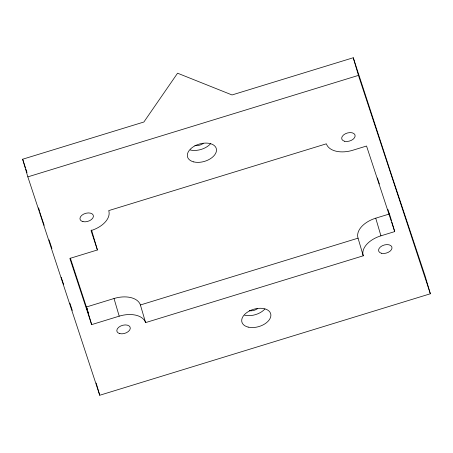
<?xml version="1.0" encoding="UTF-8"?>
<svg xmlns="http://www.w3.org/2000/svg" width="453" height="453" viewBox="0 0 453 453"><rect width="100%" height="100%" fill="white"/><g stroke="black" fill="none" stroke-linecap="round" stroke-linejoin="round"><path stroke-width="0.68" d="M22.65 159.224L143.873 122.016L177.57 73.199L232.032 94.954L353.255 57.746L391.805 175.758L425.157 276.132L430.35 293.776L99.745 395.254L27.843 176.868L22.65 159.224L25.498 167.876M27.843 176.868L358.448 75.391L430.35 293.776M91.546 230.028L97.412 249.96L69.858 258.42L91.653 324.62L119.207 316.16A23.058 13.907 -16.4 0 1 145.594 322.61L363.244 255.803A23.058 13.907 -16.4 0 1 380.933 235.826L394.71 231.596L391.93 222.146M91.653 324.62L86.461 306.975L114.014 298.516A23.058 13.907 -16.4 0 1 140.402 304.971L358.051 238.165A23.058 13.907 -16.4 0 1 375.741 218.182L389.518 213.952M378.255 180.656L379.371 183.997M387.876 209.394L390.339 216.744M70.357 258.153L88.38 313.046M40.804 215.294L44.145 225.254M49.037 239.864L51.925 248.499M61.195 277.242L63.641 284.546M69.87 303.136L72.316 310.441M394.71 231.596L366.539 146.025L352.762 150.254A23.058 13.907 -16.4 0 1 326.37 143.805L108.72 210.611A23.058 13.907 -16.4 0 1 91.03 230.588L97.412 249.96M86.461 306.975L87.333 309.62M25.934 169.207L27.033 172.536M353.255 57.746L358.448 75.391M390.537 217.423L391.534 220.798M377.428 177.955L378.029 179.988M375.741 218.182L380.933 235.826M358.051 238.165L363.244 255.803M140.402 304.971L145.594 322.61M114.014 298.516L119.207 316.16M96.149 383.04L99.745 395.254M38.584 207.848L39.587 211.24M39.983 212.593L40.583 214.631M257.593 308.629A7.491 4.519 -16.4 0 1 249.263 310.713M203.204 143.437A7.491 4.519 -16.4 0 1 194.875 145.521M264.914 308.974A14.989 9.043 -16.4 0 1 244.654 315.192M210.526 143.782A14.989 9.043 -16.4 0 1 190.266 150M381.534 253.278A6.92 4.173 -16.4 0 0 392.009 248.102A6.92 4.173 -16.4 0 0 382.315 245.736A6.92 4.173 -16.4 0 0 381.534 253.278M82.927 221.613A6.92 4.173 -16.4 0 0 93.409 216.443A6.92 4.173 -16.4 0 0 83.709 214.071A6.92 4.173 -16.4 0 0 82.927 221.613M248.159 327.1A14.989 9.043 -16.4 0 0 270.86 315.894A14.989 9.043 -16.4 0 0 249.852 310.758A14.989 9.043 -16.4 0 0 248.159 327.1M193.771 161.908A14.989 9.043 -16.4 0 0 216.472 150.702A14.989 9.043 -16.4 0 0 195.464 145.566A14.989 9.043 -16.4 0 0 193.771 161.908M344.659 141.274A6.92 4.173 -16.4 0 0 355.135 136.104A6.92 4.173 -16.4 0 0 345.441 133.731A6.92 4.173 -16.4 0 0 344.659 141.274M119.802 333.618A6.92 4.173 -16.4 0 0 130.283 328.442A6.92 4.173 -16.4 0 0 120.583 326.069A6.92 4.173 -16.4 0 0 119.802 333.618"/></g></svg>
